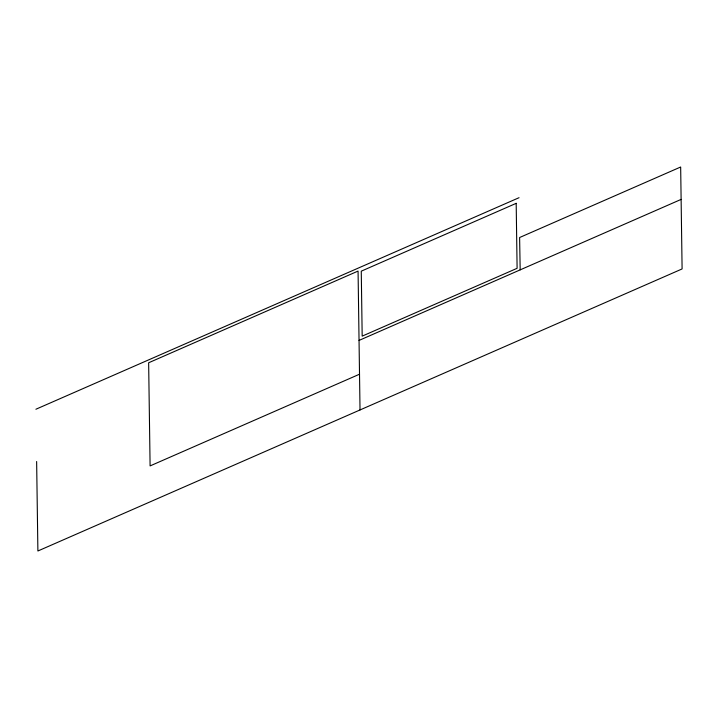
<?xml version="1.0" encoding="UTF-8"?>
<svg xmlns="http://www.w3.org/2000/svg" width="718" height="718" viewBox="0 0 718 718"><rect width="100%" height="100%" fill="white"/><g stroke="black" fill="none" stroke-linecap="round" stroke-linejoin="round"><path stroke-width="1.08" d="M35.9 409.242L519.042 197.701M359.036 340.422L681.122 199.398M359.512 374.213L150.098 465.91L148.644 362.769L358.067 271.072L360.023 409.951M520.182 269.86L519.608 237.523L680.664 167.007L682.1 268.936L37.892 550.993L36.636 461.521M516.188 203.338L361.262 271.171L362.177 336.141L517.104 268.308L516.188 203.338"/></g></svg>
